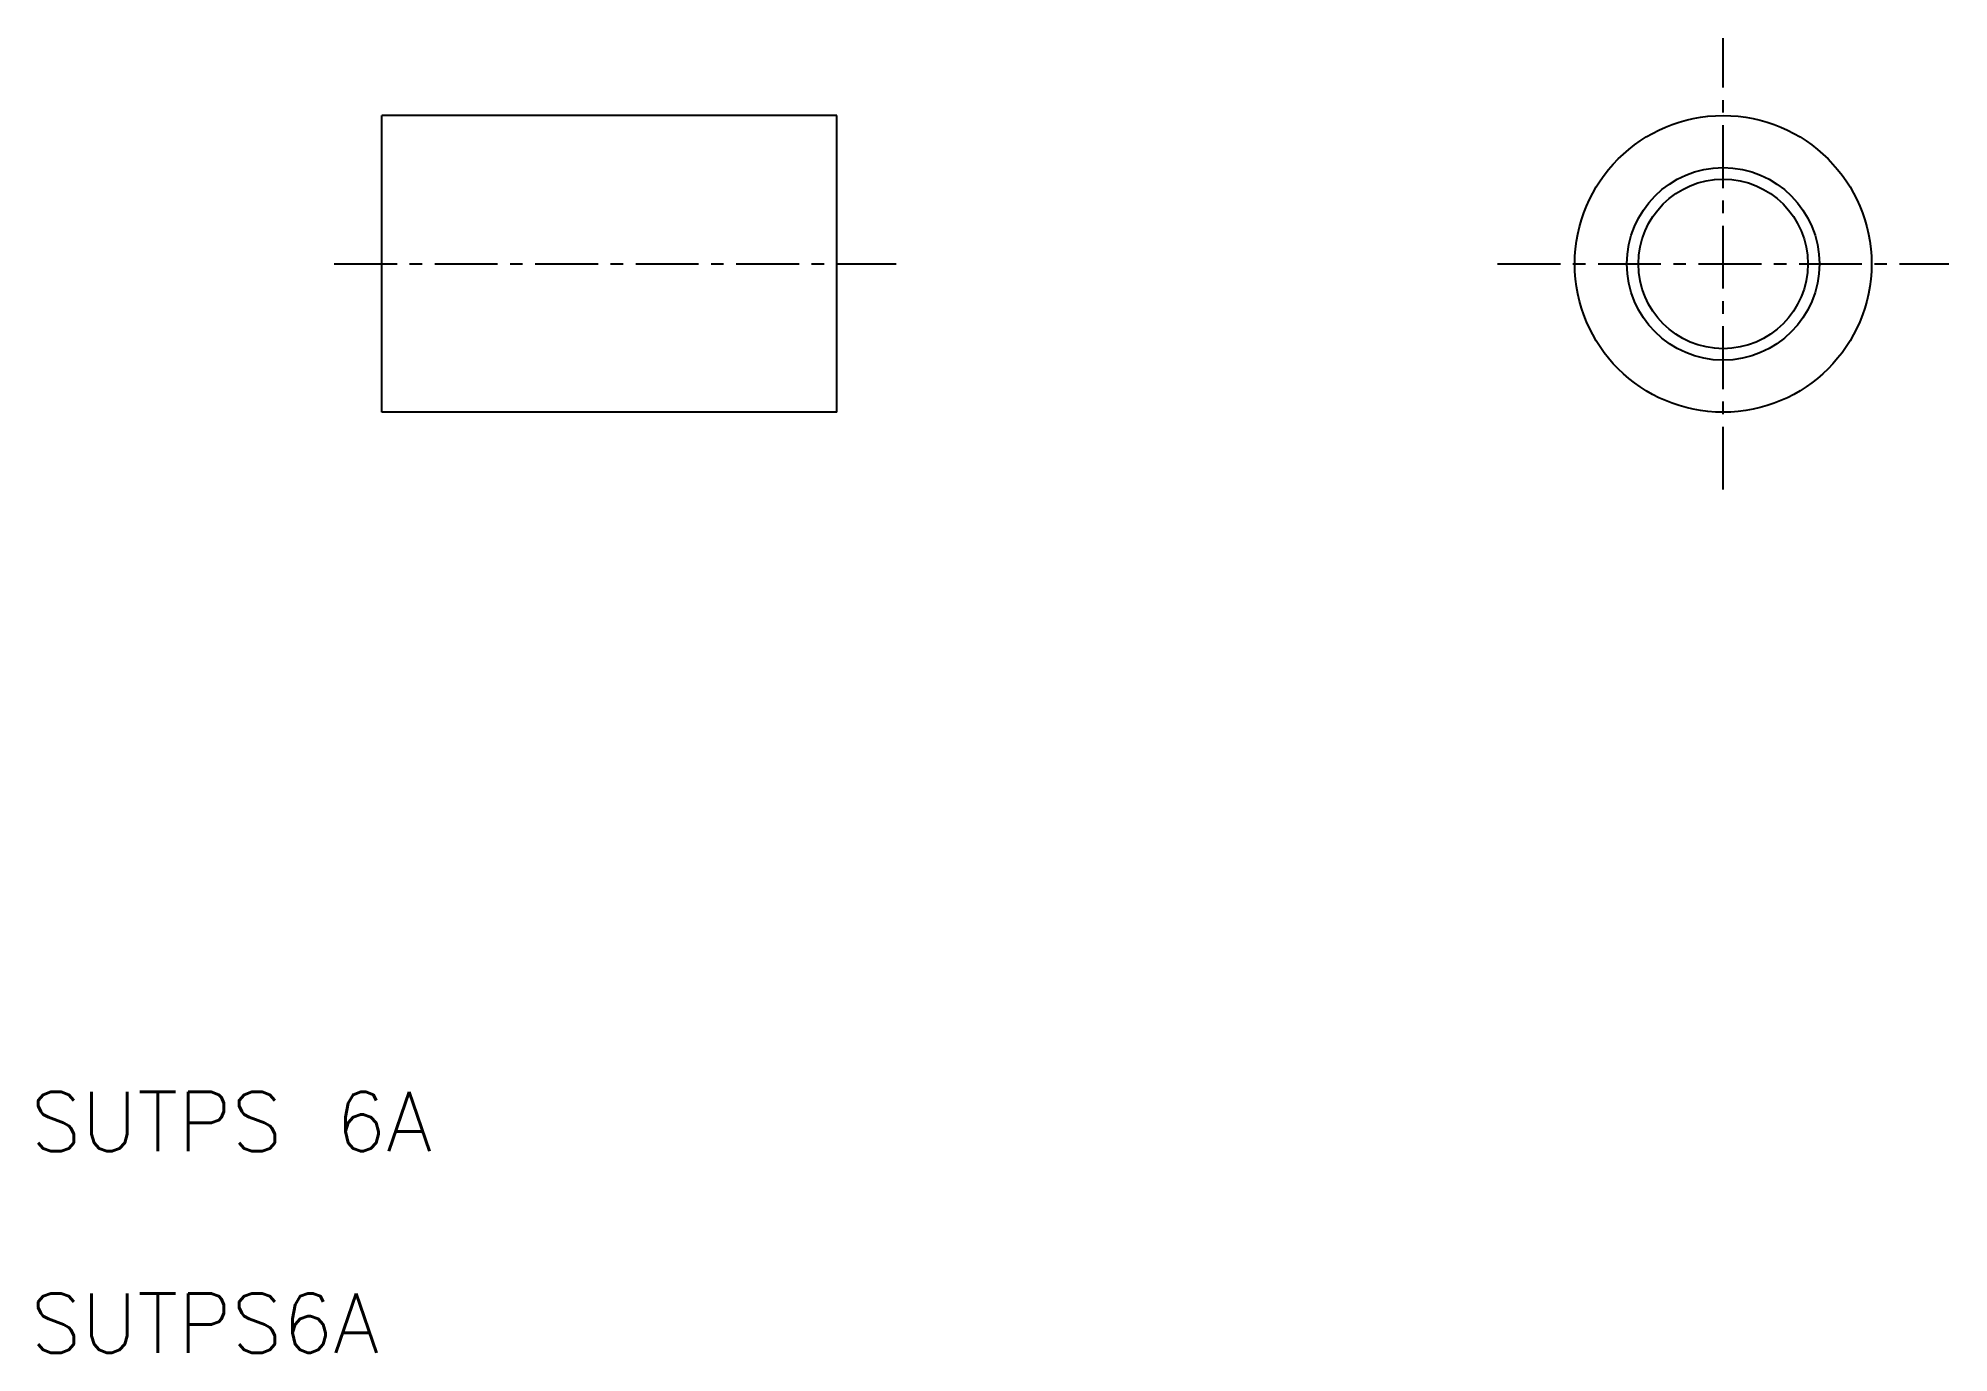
# Model space of a CAD drawing. Extents: x 22.2 to 118.8, y 0.3 to 66.7.
import ezdxf
from ezdxf.enums import TextEntityAlignment as Align

# ---------------------------------------------------------------- set-up
doc = ezdxf.new("R2010")
doc.units = 0
doc.header["$LTSCALE"] = 0.1
doc.linetypes.add('CENTER', pattern=[50.8, 31.75, -6.35, 6.35, -6.35])
doc.layers.get('0').update_dxf_attribs({"linetype": 'CONTINUOUS'})
doc.layers.add('CENTER', color=1, linetype='CONTINUOUS')
doc.styles.get("Standard").update_dxf_attribs({"font": 'txt.shx', "bigfont": 'bigfont.shx'})

msp = doc.modelspace()

# ---------------------------------------------------------------- linework, layer by layer
for p, q in [((62.604, 62.841), (39.604, 62.841)), ((39.604, 47.841), (39.604, 62.841)), ((62.604, 47.841), (62.604, 62.841)), ((62.604, 47.841), (39.604, 47.841))]:
    msp.add_line(p, q)
for radius in [7.5, 4.283]:
    msp.add_circle((107.408, 55.341), radius)
at = {"color": 3}
msp.add_circle((107.408, 55.341), 4.864, dxfattribs=at)
at = {"layer": 'CENTER', "linetype": 'CENTER'}
for p, q in [((107.408, 43.936), (107.408, 66.747)), ((37.199, 55.341), (65.604, 55.341)), ((96.003, 55.341), (118.813, 55.341))]:
    msp.add_line(p, q, dxfattribs=at)

# ---------------------------------------------------------------- texts
for s, p in [('SUTPS 6A', (21.852, 9.6)), ('SUTPS6A', (21.852, -0.586))]:
    msp.add_text(s, height=3).set_placement(p, align=Align.BOTTOM_LEFT)

doc.saveas('drawing.dxf')
